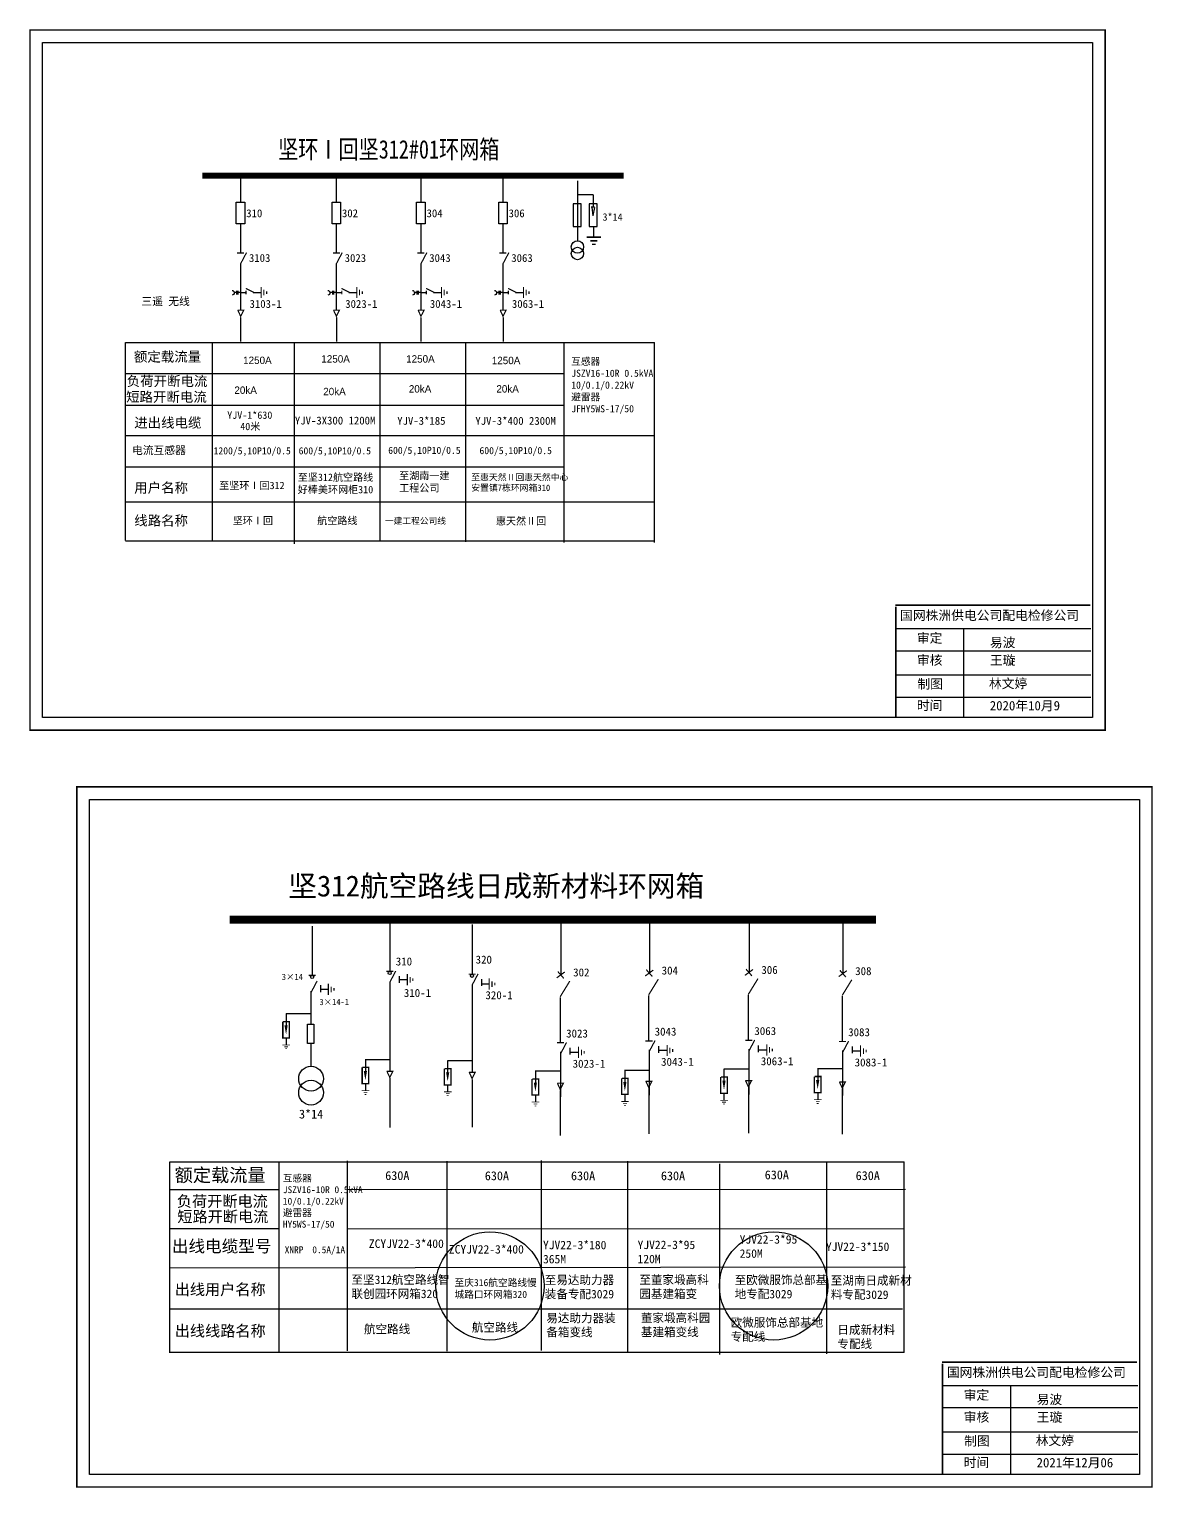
# Model space of a CAD drawing. Extents: x 125 to 1015, y -489 to 77.
# Drawn here: x 729.6 to 1014.6, y -293.9 to 76.1 of the extents above; entities that cross this region are included whole.
import ezdxf

# ---------------------------------------------------------------- set-up
doc = ezdxf.new("R2010")
doc.units = 0
doc.header["$LTSCALE"] = 0.774411
doc.linetypes.add('ACAD_ISO02W100', pattern=[15, 12, -3])
doc.linetypes.add('CENTER', pattern=[50.8, 31.75, -6.35, 6.35, -6.35])
doc.layers.get('0').update_dxf_attribs({"linetype": 'CONTINUOUS'})
doc.layers.add('1', color=7, linetype='CONTINUOUS')
doc.styles.add('_txtstyle_1.50_0_0', font='simsun.ttc', dxfattribs={"height": 1.5})
doc.styles.add('HZ', font='simkai.ttf')
doc.styles.add('hztxt_txtstyle_2.70_0_0', font='simkai.ttf', dxfattribs={"height": 2.7})
doc.styles.add('KaiTi_txtstyle_3.00_0_0', font='simkai.ttf', dxfattribs={"height": 3})
doc.styles.add('ST', font='', dxfattribs={"width": 0.8})
doc.styles.get("Standard").update_dxf_attribs({"font": '', "height": 2.5})
doc.styles.add('字体', font='simkai_0.ttf', dxfattribs={"height": 2.5})
doc.styles.add('宋体_txtstyle_0.00_0_0', font='')
doc.styles.add('宋体_txtstyle_1.66_0_0', font='', dxfattribs={"height": 1.660174})
doc.styles.add('宋体_txtstyle_3.72_0_0', font='', dxfattribs={"height": 3.723362})
doc.styles.get('ST').set_extended_font_data('SimSun')
doc.styles.get('Standard').set_extended_font_data('SimSun')
doc.styles.get('宋体_txtstyle_0.00_0_0').set_extended_font_data('宋体')
doc.styles.get('宋体_txtstyle_1.66_0_0').set_extended_font_data('宋体')
doc.styles.get('宋体_txtstyle_3.72_0_0').set_extended_font_data('宋体')

# ---------------------------------------------------------------- blocks, each defined once
blk = doc.blocks.new('JD')
for points in [[(-2, 0.2), (-2, -0.2), (2, 0.2), (2, -0.2)], [(1, -1.2), (1, -0.8), (-1, -1.2), (-1, -0.8)], [(-0.5, -1.8), (-0.5, -2.2), (0.5, -1.8), (0.5, -2.2)]]:
    blk.add_trace(points)

msp = doc.modelspace()

# ---------------------------------------------------------------- linework, layer by layer
at = {"color": 0}
for p, q in [((783.23, 38.28), (783.23, 32.24)), ((807.51, 38.28), (807.51, 32.24)), ((828.97, 38.28), (828.97, 32.24)), ((849.78, 38.28), (849.78, 32.24)), ((783.23, 26.74), (783.23, 19.56)), ((807.51, 26.74), (807.51, 19.56)), ((828.97, 26.74), (828.97, 19.56)), ((849.78, 26.74), (849.78, 19.56)), ((872.74, 25.83), (872.74, 23.37)), ((783.23, 16.63), (783.23, 4.91)), ((807.51, 16.63), (807.51, 4.91)), ((828.97, 16.63), (828.97, 4.91)), ((849.78, 16.63), (849.78, 4.91)), ((786.4, 9.35), (788.41, 9.35)), ((810.68, 9.35), (812.69, 9.35)), ((832.14, 9.35), (834.14, 9.35)), ((852.95, 9.35), (854.95, 9.35)), ((754.06, -34.95), (865.04, -34.95)), ((801.38, -151.42), (801.38, -163.84)), ((821.06, -150.42), (821.06, -162.84)), ((841.94, -151), (841.94, -163.55)), ((864.47, -150.05), (864.47, -163.91)), ((886.91, -149.57), (886.91, -163.43)), ((912.2, -149.42), (912.2, -163.28)), ((936, -149.72), (936, -163.58)), ((821.06, -165.61), (821.06, -188.17)), ((823.57, -164.94), (825.48, -164.94)), ((841.94, -166.31), (841.94, -188.25)), ((844.35, -166.04), (846.26, -166.04)), ((801.06, -167.93), (801.06, -176.24)), ((803.55, -167.41), (805.46, -167.41)), ((864.25, -169.47), (864.25, -180.93)), ((886.69, -168.99), (886.69, -180.45)), ((911.98, -168.84), (911.98, -180.3)), ((935.78, -169.14), (935.78, -180.6)), ((794.76, -173.55), (794.76, -176.63)), ((794.79, -173.58), (801.07, -173.58)), ((794.76, -179.86), (794.76, -181.45)), ((801.06, -181.18), (801.06, -186.97)), ((864.39, -183.27), (864.39, -194.73)), ((867.02, -183.38), (868.93, -183.38)), ((886.83, -182.8), (886.83, -194.25)), ((889.46, -182.9), (891.37, -182.9)), ((912.12, -182.65), (912.12, -194.1)), ((914.75, -182.75), (916.66, -182.75)), ((935.92, -182.94), (935.92, -194.4)), ((938.55, -183.05), (940.46, -183.05)), ((814.88, -185.16), (814.88, -188.24)), ((814.92, -185.2), (821.2, -185.2)), ((835.75, -185.46), (835.75, -188.54)), ((835.79, -185.5), (842.07, -185.5)), ((858, -188.05), (858, -191.13)), ((858.03, -188.09), (864.31, -188.09)), ((880.7, -187.9), (880.7, -190.98)), ((880.73, -187.94), (887.01, -187.94)), ((905.84, -187.6), (905.84, -190.68)), ((905.87, -187.63), (912.15, -187.63)), ((929.6, -187.44), (929.6, -190.52)), ((929.64, -187.48), (935.92, -187.48)), ((814.88, -191.47), (814.88, -193.07)), ((821.07, -190), (821.07, -202.47)), ((835.75, -191.78), (835.75, -193.37)), ((841.95, -190.33), (841.95, -202.39)), ((858, -194.37), (858, -195.96)), ((864.31, -193.08), (864.31, -204.53)), ((880.7, -194.22), (880.7, -195.81)), ((886.75, -192.6), (886.75, -204.05)), ((905.84, -193.91), (905.84, -195.5)), ((912.04, -192.45), (912.04, -203.91)), ((929.6, -193.76), (929.6, -195.35)), ((935.84, -192.75), (935.84, -204.2)), ((859.43, -210.86), (859.43, -259.04)), ((765.3, -259.61), (765.31, -211.17)), ((765.31, -211.17), (951.52, -211.17)), ((792.96, -211.4), (792.96, -259.58)), ((810.25, -210.94), (810.25, -259.13)), ((835.57, -211.02), (835.57, -259.2)), ((881.35, -211), (881.35, -259.41)), ((904.71, -211.66), (904.71, -260.07)), ((931.87, -211.47), (931.87, -259.87)), ((951.46, -211.17), (951.46, -259.57)), ((765.34, -218.21), (792.96, -218.2)), ((765.39, -228.13), (793.08, -228.13)), ((810.25, -228.14), (951.52, -228.18)), ((951.91, -237.95), (765.34, -238.13)), ((951.14, -248.6), (765.3, -248.58)), ((951.52, -259.57), (765.31, -259.59))]:
    msp.add_line(p, q, dxfattribs=at)
at = {"color": 0, "linetype": 'Continuous'}
for p, q in [((868.67, 37.63), (868.67, 22.5)), ((872.66, 34.11), (868.67, 34.11)), ((872.66, 34.11), (872.65, 31)), ((873.02, 30.94), (872.16, 30.94)), ((872.28, 30.94), (872.53, 28.72)), ((873.02, 30.87), (872.53, 28.84)), ((754.06, -3.37), (888.18, -3.37)), ((754.06, -53.57), (754.06, -3.37)), ((776.01, -3.54), (776.01, -53.57)), ((796.85, -3.41), (796.85, -54.41)), ((818.53, -3.41), (818.53, -53.74)), ((840.25, -3.46), (840.25, -53.91)), ((865.23, -3.37), (865.23, -54.08)), ((888.14, -3.37), (888.14, -54.08)), ((754.07, -11.25), (865.04, -11.25)), ((754.07, -19.25), (865.04, -19.25)), ((754.07, -26.94), (888.18, -26.94)), ((888.18, -43.86), (754.06, -43.86)), ((888.18, -53.78), (754.06, -53.78))]:
    msp.add_line(p, q, dxfattribs=at)
at = {"color": 0, "linetype": 'ACAD_ISO02W100'}
for p, q in [((783.33, 9.31), (784.65, 9.31)), ((807.61, 9.31), (808.93, 9.31)), ((829.07, 9.31), (830.38, 9.31)), ((849.88, 9.31), (851.19, 9.31))]:
    msp.add_line(p, q, dxfattribs=at)
at = {"color": 0, "linetype": 'CENTER'}
for p, q in [((783.24, 2.95), (783.24, -3.08)), ((807.52, 2.95), (807.52, -3.08)), ((828.97, 2.95), (828.97, -3.08)), ((849.79, 2.95), (849.79, -3.08))]:
    msp.add_line(p, q, dxfattribs=at)
at = {"color": 7, "linetype": 'Continuous'}
for p, q in [((949.45, -75.91), (998.9, -75.91)), ((966.62, -75.87), (966.62, -98.38)), ((949.45, -81.54), (998.9, -81.54)), ((949.45, -87.68), (998.9, -87.68)), ((949.45, -93.32), (998.9, -93.32)), ((961.32, -267.9), (1010.77, -267.9)), ((978.49, -267.87), (978.48, -290.37)), ((961.32, -273.53), (1010.77, -273.53)), ((961.32, -279.68), (1010.77, -279.68)), ((961.32, -285.31), (1010.77, -285.31))]:
    msp.add_line(p, q, dxfattribs=at)
at = {"color": 0, "ltscale": 0.91161}
msp.add_line((810.25, -218.2), (951.91, -218.15), dxfattribs=at)
at = {"color": 7, "linetype": 'Continuous', "const_width": 0.396}
for points in [[(729.8, 75.9), (1002.55, 75.9), (1002.55, -101.69), (729.8, -101.69)], [(741.67, -116.09), (1014.41, -116.09), (1014.41, -293.68), (741.67, -293.68)]]:
    msp.add_lwpolyline(points, close=True, dxfattribs=at)
at = {"color": 7, "linetype": 'Continuous'}
for points in [[(733.01, 72.69), (999.34, 72.69), (999.34, -98.48), (733.01, -98.48)], [(744.87, -119.3), (1011.21, -119.3), (1011.21, -290.47), (744.87, -290.47)]]:
    msp.add_lwpolyline(points, close=True, dxfattribs=at)
at = {"color": 0, "linetype": 'Continuous'}
for points in [[(782.14, 32.24), (784.32, 32.24), (784.32, 26.74), (782.14, 26.74)], [(806.42, 32.24), (808.6, 32.24), (808.6, 26.74), (806.42, 26.74)], [(827.88, 32.24), (830.05, 32.24), (830.05, 26.74), (827.88, 26.74)], [(848.69, 32.24), (850.86, 32.24), (850.86, 26.74), (848.69, 26.74)], [(869.62, 31.78), (867.6, 31.78), (867.6, 26.02), (869.62, 26.02)], [(873.63, 31.78), (871.61, 31.78), (871.61, 26.02), (873.63, 26.02)], [(800.2, -176.24), (801.83, -176.24), (801.83, -181.18), (800.2, -181.18)]]:
    msp.add_lwpolyline(points, close=True, dxfattribs=at)
at = {"color": 0}
for points, const_width in [([(782.35, 19.35), (784.12, 19.35)], 0.3), ([(783.23, 16.59), (784.73, 19.43)], 0.3), ([(806.63, 19.35), (808.4, 19.35)], 0.3), ([(807.51, 16.59), (809.01, 19.43)], 0.3), ([(828.08, 19.35), (829.85, 19.35)], 0.3), ([(828.97, 16.59), (830.47, 19.43)], 0.3), ([(848.89, 19.35), (850.66, 19.35)], 0.3), ([(849.78, 16.59), (851.28, 19.43)], 0.3), ([(784.54, 10.34), (786.54, 9.35)], 0.3), ([(784.62, 9.81), (784.62, 8.88)], 0.3), ([(808.82, 10.34), (810.82, 9.35)], 0.3), ([(808.9, 9.81), (808.9, 8.88)], 0.3), ([(830.27, 10.34), (832.27, 9.35)], 0.3), ([(830.35, 9.81), (830.35, 8.88)], 0.3), ([(851.09, 10.34), (853.09, 9.35)], 0.3), ([(851.16, 9.81), (851.16, 8.88)], 0.3), ([(782.49, 4.83), (784.02, 4.83), (783.24, 3.28), (782.51, 4.85)], 0.3), ([(806.77, 4.83), (808.3, 4.83), (807.52, 3.28), (806.79, 4.85)], 0.3), ([(828.23, 4.83), (829.76, 4.83), (828.97, 3.28), (828.25, 4.85)], 0.3), ([(849.04, 4.83), (850.57, 4.83), (849.79, 3.28), (849.06, 4.85)], 0.3), ([(780.48, -149.73), (944.36, -149.73)], 2.03), ([(820.16, -162.88), (821.95, -162.88)], 0.304), ([(821.06, -165.69), (822.58, -162.8)], 0.304), ([(863.69, -162.93), (865.21, -164.67)], 0.304), ([(885.85, -164.06), (887.89, -162.56)], 0.304), ([(886.13, -162.45), (887.66, -164.19)], 0.304), ([(911.14, -163.91), (913.18, -162.41)], 0.304), ([(911.42, -162.3), (912.94, -164.05)], 0.304), ([(934.94, -164.21), (936.98, -162.71)], 0.304), ([(935.22, -162.6), (936.75, -164.34)], 0.304), ([(800.49, -163.88), (802.28, -163.88)], 0.304), ([(801.12, -168.21), (802.64, -165.32)], 0.304), ([(841.04, -163.58), (842.84, -163.58)], 0.304), ([(841.94, -166.39), (843.46, -163.51)], 0.304), ([(863.41, -164.54), (865.44, -163.03)], 0.304), ([(864.29, -169.32), (866.73, -165.34)], 0.304), ([(886.73, -168.85), (889.18, -164.86)], 0.304), ([(912.02, -168.7), (914.46, -164.72)], 0.304), ([(935.82, -168.99), (938.26, -165.01)], 0.304), ([(793.94, -175.65), (793.94, -179.76), (795.58, -179.76), (795.58, -175.65), (793.99, -175.65)], 0.347), ([(863.48, -180.99), (865.28, -180.99)], 0.304), ([(864.38, -183.8), (865.9, -180.92)], 0.304), ([(885.93, -180.52), (887.72, -180.52)], 0.304), ([(886.82, -183.32), (888.35, -180.44)], 0.304), ([(911.22, -180.37), (913.01, -180.37)], 0.304), ([(912.11, -183.18), (913.64, -180.29)], 0.304), ([(935.02, -180.67), (936.81, -180.67)], 0.304), ([(935.91, -183.47), (937.44, -180.59)], 0.304), ([(814.06, -187.26), (814.06, -191.37), (815.7, -191.37), (815.7, -187.26), (814.11, -187.26)], 0.347), ([(820.31, -188.22), (821.86, -188.22), (821.07, -189.79), (820.33, -188.19)], 0.304), ([(834.93, -187.57), (834.93, -191.68), (836.57, -191.68), (836.57, -187.57), (834.98, -187.57)], 0.347), ([(841.19, -188.5), (842.74, -188.5), (841.95, -190.07), (841.21, -188.47)], 0.304), ([(857.17, -190.16), (857.17, -194.27), (858.82, -194.27), (858.82, -190.16), (857.23, -190.16)], 0.347), ([(863.55, -191.25), (865.1, -191.25), (864.31, -192.82), (863.57, -191.22)], 0.304), ([(879.88, -190.01), (879.88, -194.11), (881.52, -194.11), (881.52, -190.01), (879.93, -190.01)], 0.347), ([(885.99, -190.77), (887.54, -190.77), (886.75, -192.34), (886.01, -190.74)], 0.304), ([(905.01, -189.7), (905.01, -193.81), (906.66, -193.81), (906.66, -189.7), (905.07, -189.7)], 0.347), ([(911.28, -190.62), (912.83, -190.62), (912.04, -192.19), (911.3, -190.59)], 0.304), ([(928.78, -189.55), (928.78, -193.66), (930.43, -193.66), (930.43, -189.55), (928.83, -189.55)], 0.347), ([(935.08, -190.92), (936.63, -190.92), (935.84, -192.49), (935.1, -190.89)], 0.304)]:
    msp.add_lwpolyline(points, dxfattribs=dict(at, const_width=const_width))
for points, format in [([(781.05, 9.84, -0.877934), (781.08, 8.62)], "xyb"), ([(805.33, 9.84, -0.877934), (805.36, 8.62)], "xyb"), ([(826.79, 9.84, -0.877934), (826.81, 8.62)], "xyb"), ([(847.6, 9.84, -0.877934), (847.62, 8.62)], "xyb"), ([(794.76, -176.58, 0.81, 0, 0), (794.76, -178.89, 0, 0, 0)], "xyseb"), ([(814.88, -188.19, 0.81, 0, 0), (814.88, -190.5, 0, 0, 0)], "xyseb"), ([(835.75, -188.49, 0.81, 0, 0), (835.75, -190.8, 0, 0, 0)], "xyseb"), ([(858, -191.08, 0.81, 0, 0), (858, -193.39, 0, 0, 0)], "xyseb"), ([(880.7, -190.93, 0.81, 0, 0), (880.7, -193.24, 0, 0, 0)], "xyseb"), ([(905.84, -190.63, 0.81, 0, 0), (905.84, -192.94, 0, 0, 0)], "xyseb"), ([(929.6, -190.47, 0.81, 0, 0), (929.6, -192.78, 0, 0, 0)], "xyseb")]:
    msp.add_lwpolyline(points, format=format, dxfattribs=at)
for points in [[(782.22, 9.32), (781.59, 9.32)], [(782.22, 9.74), (782.22, 8.83)], [(782.5, 9.74), (782.5, 8.83)], [(783.23, 9.32), (782.5, 9.32)], [(806.5, 9.32), (805.87, 9.32)], [(806.5, 9.74), (806.5, 8.83)], [(806.78, 9.74), (806.78, 8.83)], [(807.51, 9.32), (806.78, 9.32)], [(827.96, 9.32), (827.33, 9.32)], [(827.96, 9.74), (827.96, 8.83)], [(828.24, 9.74), (828.24, 8.83)], [(828.96, 9.32), (828.24, 9.32)], [(848.77, 9.32), (848.14, 9.32)], [(848.77, 9.74), (848.77, 8.83)], [(849.05, 9.74), (849.05, 8.83)], [(849.77, 9.32), (849.05, 9.32)], [(803.47, -166.42), (803.47, -168.12)], [(823.49, -164.12), (823.49, -165.81)], [(844.33, -164.88), (844.33, -166.58)], [(866.77, -182.29), (866.77, -183.99)], [(889.22, -181.82), (889.22, -183.51)], [(914.5, -181.67), (914.5, -183.36)], [(938.31, -181.97), (938.31, -183.66)]]:
    msp.add_lwpolyline(points, dxfattribs=at)
at = {"color": 7, "linetype": 'Continuous', "const_width": 0.396}
for points in [[(949.29, -70.01), (998.74, -70.01)], [(949.41, -70.41), (949.42, -98.29)], [(961.16, -262), (1010.61, -262)], [(961.28, -262.41), (961.29, -290.28)]]:
    msp.add_lwpolyline(points, dxfattribs=at)
at = {"color": 0, "linetype": 'Continuous'}
for centre, radius in [((868.67, 20.85), 1.57), ((868.67, 19.2), 1.57), ((801.1, -190.11), 3.14), ((801.1, -193.64), 3.14)]:
    msp.add_circle(centre, radius, dxfattribs=at)
at = {"color": 0}
for centre in [(801.38, -164.31), (821.06, -163.31), (841.94, -164.01)]:
    msp.add_circle(centre, 0.39, dxfattribs=at)
at = {"color": 1, "linetype": 'Continuous'}
for centre in [(846.48, -242.68), (918.43, -242.68)]:
    msp.add_circle(centre, 13.72, dxfattribs=at)
at = {"color": 0}
for points in [[(874.63, 23.52), (874.63, 23.15), (870.99, 23.52), (870.99, 23.15)], [(871.9, 22.24), (871.9, 22.61), (873.72, 22.24), (873.72, 22.61)], [(873.27, 21.7), (873.27, 21.33), (872.35, 21.7), (872.35, 21.33)]]:
    msp.add_trace(points, dxfattribs=at)
at = {"layer": '1', "color": 0, "const_width": 1.56}
msp.add_lwpolyline([(773.5, 38.92), (880.41, 38.92)], dxfattribs=at)

# ---------------------------------------------------------------- block references
at = {"color": 0, "rotation": 90}
for p, xscale, yscale, zscale in [((788.43, 9.29), 0.6999999999999886, 0.6999999999999886, 0.7), ((812.71, 9.29), 0.6999999999999886, 0.6999999999999886, 0.7), ((834.17, 9.29), 0.6999999999999886, 0.6999999999999886, 0.7), ((854.98, 9.29), 0.6999999999999886, 0.6999999999999886, 0.7), ((805.49, -167.46), 0.7103155752426886, 0.7103155752426886, 0.7103155752423995), ((825.51, -165), 0.7103155752426886, 0.7103155752426886, 0.7103155752423995), ((846.29, -166.1), 0.7103155752426886, 0.7103155752426886, 0.7103155752423995), ((868.96, -183.43), 0.7103155752426886, 0.7103155752426886, 0.7103155752423995), ((891.4, -182.96), 0.7103155752426886, 0.7103155752426886, 0.7103155752423995), ((916.69, -182.81), 0.7103155752426886, 0.7103155752426886, 0.7103155752423995), ((940.49, -183.1), 0.7103155752426886, 0.7103155752426886, 0.7103155752423995)]:
    msp.add_blockref('JD', p, dxfattribs=dict(at, xscale=xscale, yscale=yscale, zscale=zscale))
at = {"color": 0, "xscale": 0.4860206259721167, "yscale": 0.4860206259726283, "zscale": 0.4860206259814268}
for p in [(794.79, -181.53), (814.91, -193.14), (835.78, -193.44), (858.02, -196.03), (880.73, -195.88), (905.86, -195.58), (929.63, -195.42)]:
    msp.add_blockref('JD', p, dxfattribs=at)

# ---------------------------------------------------------------- texts
at = {"color": 0}
for s, height, p in [('310', 2, (784.65, 28.4)), ('302', 2, (808.93, 28.4)), ('304', 2, (830.39, 28.4)), ('306', 2, (851.2, 28.4)), ('3*14', 1.875, (875.03, 27.52)), ('3103', 2, (785.34, 17.06)), ('3023', 2, (809.62, 17.06)), ('3043', 2, (831.07, 17.06)), ('3063', 2, (851.88, 17.06)), ('3103-1', 2, (785.49, 5.41)), ('3023-1', 2, (809.77, 5.41)), ('3043-1', 2, (831.23, 5.41)), ('3063-1', 2, (852.04, 5.41)), ('YJV-3X300 1200M', 2, (797, -24.17)), ('YJV-3*185', 2, (822.96, -24.24)), ('YJV-3*400 2300M', 2, (842.77, -24.25)), ('320', 2.029, (842.84, -160.91)), ('310', 2.029, (822.59, -161.39)), ('302', 2.029, (867.58, -164.16)), ('304', 2.029, (890.03, -163.68)), ('306', 2.029, (915.32, -163.53)), ('308', 2.029, (939.12, -163.83)), ('310-1', 2.029, (824.63, -169.37)), ('320-1', 2.029, (845.33, -169.94)), ('3043', 2.029, (888.25, -179.18)), ('3063', 2.029, (913.54, -179.03)), ('3083', 2.029, (937.34, -179.33)), ('3023', 2.029, (865.8, -179.66)), ('3043-1', 2.029, (889.89, -186.84)), ('3063-1', 2.029, (915.18, -186.69)), ('3083-1', 2.029, (938.98, -186.99)), ('3023-1', 2.029, (867.45, -187.32)), ('3*14', 2.255, (798.04, -200.21)), ('630A', 2.255, (819.91, -215.8)), ('630A', 2.255, (845.17, -215.86)), ('630A', 2.255, (867.03, -215.86)), ('630A', 2.255, (889.84, -215.86)), ('630A', 2.255, (916.17, -215.62)), ('630A', 2.255, (939.24, -215.82))]:
    msp.add_text(s, height=height, dxfattribs=at).set_placement(p)
at = {"color": 0, "linetype": 'Continuous'}
for s, p in [('额定载流量', (756.17, -8.23)), ('负荷开断电流', (754.34, -14.42)), ('短路开断电流', (754.18, -18.41)), ('进出线电缆', (756.24, -24.96)), ('用户名称', (756.24, -41.47)), ('线路名称', (756.24, -49.78))]:
    msp.add_text(s, height=2.5, dxfattribs=at).set_placement(p)
at = {"color": 0, "style": 'HZ'}
for s, height, p in [('3×14', 1.573, (793.68, -165.06)), ('3×14-1', 1.573, (803.22, -171.44)), ('额定载流量', 3.382, (766.51, -216.25)), ('负荷开断电流', 2.819, (767.05, -222.6)), ('短路开断电流', 2.819, (767.18, -226.5)), ('出线电缆型号', 3.084, (765.8, -234.12)), ('出线用户名称', 2.819, (766.51, -244.97)), ('出线线路名称', 2.819, (766.52, -255.47))]:
    msp.add_text(s, height=height, dxfattribs=at).set_placement(p)
for s, p in [('XNRP', (794.41, -234.38)), ('0.5A/1A', (801.41, -234.37))]:
    msp.add_text(s, height=1.749).set_placement(p)
at = {"color": 0, "linetype": 'Continuous', "attachment_point": 1}
for s, insert, char_height, width, style in [('{\\fSimSun|b0|i0|c134|p2;三遥 无线}', (758.07, 8.06), 2, 32.2427, 'hztxt_txtstyle_2.70_0_0'), ('{\\f\uffbfﾬￌﾣﾤ_GB2312|b0|i0|c134|p49;1250A}', (783.87, -6.95), 1.8715, 14.7835, '字体'), ('{\\f\uffbfﾬￌﾣﾤ_GB2312|b0|i0|c134|p49;1250A}', (803.7, -6.6), 1.8715, 14.7835, '字体'), ('{\\f\uffbfﾬￌﾣﾤ_GB2312|b0|i0|c134|p49;1250A}', (825.22, -6.6), 1.8715, 14.7835, '字体'), ('{\\f\uffbfﾬￌﾣﾤ_GB2312|b0|i0|c134|p49;1250A}', (846.94, -7), 1.8715, 14.7835, '字体'), ('\\A1;{\\fSimSun|b0|i0|c134|p2;互感器\\PJSZV16-10R 0.5kVA\\P10/0.1/0.22kV\\P避雷器\\PJFHY5WS-17/50}', (867.09, -7.27), 1.8, 33.191, 'hztxt_txtstyle_2.70_0_0'), ('{\\f\uffbfﾬￌﾣﾤ_GB2312|b0|i0|c134|p49;20kA}', (781.65, -14.53), 1.8715, 14.7835, '字体'), ('{\\f\uffbfﾬￌﾣﾤ_GB2312|b0|i0|c134|p49;20kA}', (804.19, -14.87), 1.8715, 14.7835, '字体'), ('{\\f\uffbfﾬￌﾣﾤ_GB2312|b0|i0|c134|p49;20kA}', (825.9, -14.2), 1.8715, 14.7835, '字体'), ('{\\f\uffbfﾬￌﾣﾤ_GB2312|b0|i0|c134|p49;20kA}', (848.1, -14.2), 1.8715, 14.7835, '字体'), ('YJV-1*630', (779.83, -20.86), 1.872, 26.9943, '字体'), ('40{\\fSimSun|b0|i0|c134|p2;米}', (783.13, -23.73), 1.8715, 10.0239, '字体'), ('{\\fSimSun|b0|i0|c134|p2;电流互感器}', (755.7, -29.7), 2, 32.2427, 'hztxt_txtstyle_2.70_0_0'), ('\\A1;{\\fSimSun|b0|i0|c134|p2;1200/5,10P10/0.5}', (776.37, -29.94), 1.8, 33.191, 'hztxt_txtstyle_2.70_0_0'), ('\\A1;{\\fSimSun|b0|i0|c134|p2;600/5,10P10/0.5}', (797.95, -29.95), 1.8, 33.191, 'hztxt_txtstyle_2.70_0_0'), ('\\A1;{\\fSimSun|b0|i0|c134|p2;600/5,10P10/0.5}', (820.67, -29.82), 1.8, 33.191, 'hztxt_txtstyle_2.70_0_0'), ('\\A1;{\\fSimSun|b0|i0|c134|p2;600/5,10P10/0.5}', (843.82, -29.89), 1.8, 33.191, 'hztxt_txtstyle_2.70_0_0'), ('\\pt20.8;{\\fSimSun|b0|i0|c134|p2;至坚312航空路线好棒美环网柜}310', (797.73, -36.62), 1.8715, 20.5579, '字体'), ('至湖南一建工程公司', (823.44, -36.21), 1.872, 13.3959, '字体'), ('{\\fSimSun|b0|i0|c134|p2;至惠天然Ⅱ回惠天然中心安置镇}7{\\fSimSun|b0|i0|c134|p2;栋环网箱}310', (841.73, -36.75), 1.6, 25.8292, '字体'), ('至坚环Ⅰ回312', (777.81, -38.69), 1.872, 19.8125, '字体'), ('坚环Ⅰ回', (781.24, -47.62), 1.872, 19.8125, '字体'), ('{\\fSimSun|b0|i0|c134|p2;\\C256;航空路线}', (802.65, -47.62), 1.8715, 19.8125, '字体'), ('{\\fSimSun|b0|i0|c134|p2;\\C256;一建工程公司线}', (819.83, -47.82), 1.5818, 21.8237, '字体'), ('{\\fSimSun|b0|i0|c134|p2;惠天然Ⅱ回}', (847.99, -47.72), 1.8715, 19.8125, '字体')]:
    msp.add_mtext(s, dxfattribs=dict(at, insert=insert, char_height=char_height, width=width, style=style))
at = {"color": 7, "linetype": 'Continuous', "attachment_point": 1}
for s, insert, char_height, width, style in [('国网株洲供电公司配电检修公司', (950.49, -71.39), 2.3788, 65.0342, '宋体_txtstyle_1.66_0_0'), ('\\f\uffbfﾬￌﾣﾤ_GB2312|b0|i0|c134|p49;审定', (954.76, -77.14), 2.3788, 18.6033, '宋体_txtstyle_0.00_0_0'), ('易波', (973.28, -78.27), 2.379, 18.6033, '宋体_txtstyle_1.66_0_0'), ('\\f\uffbfﾬￌﾣﾤ_GB2312|b0|i0|c134|p49;审核', (954.76, -82.75), 2.3788, 18.6033, '宋体_txtstyle_0.00_0_0'), ('王璇', (973.28, -82.75), 2.379, 18.6033, '宋体_txtstyle_1.66_0_0'), ('\\f\uffbfﾬￌﾣﾤ_GB2312|b0|i0|c134|p49;制图', (954.89, -88.79), 2.3788, 18.6033, '宋体_txtstyle_0.00_0_0'), ('林文婷', (973.03, -88.68), 2.379, 18.6033, '宋体_txtstyle_1.66_0_0'), ('\\f\uffbfﾬￌﾣﾤ_GB2312|b0|i0|c134|p49;时间', (954.76, -94.24), 2.3788, 18.6033, '宋体_txtstyle_0.00_0_0'), ('2020年10月9', (973.26, -94.3), 2.379, 18.6033, '宋体_txtstyle_1.66_0_0'), ('坚312航空路线日成新材料环网箱', (795.32, -138.55), 5.335, 158.2408, '宋体_txtstyle_3.72_0_0'), ('国网株洲供电公司配电检修公司', (962.36, -263.39), 2.3788, 65.0342, '宋体_txtstyle_1.66_0_0'), ('\\f\uffbfﾬￌﾣﾤ_GB2312|b0|i0|c134|p49;审定', (966.63, -269.14), 2.3788, 18.6033, '宋体_txtstyle_0.00_0_0'), ('易波', (985.14, -270.27), 2.379, 18.6033, '宋体_txtstyle_1.66_0_0'), ('\\f\uffbfﾬￌﾣﾤ_GB2312|b0|i0|c134|p49;审核', (966.63, -274.74), 2.3788, 18.6033, '宋体_txtstyle_0.00_0_0'), ('王璇', (985.14, -274.75), 2.379, 18.6033, '宋体_txtstyle_1.66_0_0'), ('\\f\uffbfﾬￌﾣﾤ_GB2312|b0|i0|c134|p49;制图', (966.76, -280.78), 2.3788, 18.6033, '宋体_txtstyle_0.00_0_0'), ('林文婷', (984.9, -280.68), 2.379, 18.6033, '宋体_txtstyle_1.66_0_0'), ('\\f\uffbfﾬￌﾣﾤ_GB2312|b0|i0|c134|p49;时间', (966.63, -286.24), 2.3788, 18.6033, '宋体_txtstyle_0.00_0_0'), ('2021年12月06', (985.13, -286.3), 2.379, 20.6061, '宋体_txtstyle_1.66_0_0')]:
    msp.add_mtext(s, dxfattribs=dict(at, insert=insert, char_height=char_height, width=width, style=style))
at = {"linetype": 'Continuous', "attachment_point": 1}
for s, insert, char_height, width, style in [('\\A1;{\\fSimSun|b0|i0|c134|p2;互感器\\PJSZV16-10R 0.5kVA\\P10/0.1/0.22kV\\P避雷器\\PHY5WS-17/50}', (793.95, -214.47), 1.7494, 19.3546, 'KaiTi_txtstyle_3.00_0_0'), ('至易达助力器装备{\\fSimSun|b0|i0|c134|p2;\\C7;专配3029}', (860.38, -240.09), 2.1493, 18.7447, 'HZ'), ('至董家塅高科园基建箱变', (884.37, -240.04), 2.1493, 18.7447, 'HZ'), ('易达助力器装备箱变线', (860.78, -249.75), 2.149, 18.7447, 'HZ'), ('董家塅高科园基建箱变线', (884.77, -249.71), 2.1493, 18.7447, 'HZ'), ('日成新材料专配线', (934.61, -252.72), 2.149, 15.3534, 'HZ')]:
    msp.add_mtext(s, dxfattribs=dict(at, insert=insert, char_height=char_height, width=width, style=style))
at = {"color": 7, "linetype": 'Continuous', "lineweight": 0, "ltscale": 0.760054, "attachment_point": 1, "style": '_txtstyle_1.50_0_0'}
for s, insert, char_height, width in [('{\\fSimSun|b0|i0|c134|p2;ZCYJV22-3*400}', (815.77, -230.87), 2.1493, 25.4796), ('{\\fSimSun|b0|i0|c134|p2;ZCYJV22-3*400}', (836.07, -232.31), 2.1493, 25.4796), ('{\\fSimSun|b0|i0|c134|p2;YJV22-3*180\\P365M}', (859.93, -231.21), 2.1493, 12.7133), ('{\\fSimSun|b0|i0|c134|p2;YJV22-3*95\\P120M}', (883.92, -231.17), 2.1493, 12.7133), ('{\\fSimSun|b0|i0|c134|p2;YJV22-3*95\\P250M}', (909.81, -229.8), 2.1493, 12.7133), ('{\\fSimSun|b0|i0|c134|p2;YJV22-3*150}', (931.69, -231.65), 2.1493, 12.7133), ('{\\fSimSun|b0|i0|c134|p2;至坚312航空路线智联创园环网箱320}', (811.35, -240.02), 2.1493, 27.5303), ('{\\fSimSun|b0|i0|c134|p2;至欧微服饰总部基地专配3029}', (908.54, -240.08), 2.1493, 23.76), ('{\\fSimSun|b0|i0|c134|p2;至湖南日成新材料专配3029}', (932.93, -240.22), 2.1493, 20.8358), ('{\\fSimSun|b0|i0|c134|p2;至庆316航空路线慢城路口环网箱320}', (837.49, -240.92), 1.8, 22.1588), ('{\\fSimSun|b0|i0|c134|p2;欧微服饰总部基地专配线}', (907.53, -250.88), 2.1493, 23.76)]:
    msp.add_mtext(s, dxfattribs=dict(at, insert=insert, char_height=char_height, width=width))
at = {"color": 7, "linetype": 'Continuous', "lineweight": 0, "ltscale": 0.760054, "char_height": 2.1493, "attachment_point": 1, "style": '_txtstyle_1.50_0_0'}
for insert in [(814.53, -252.55), (841.88, -252.12)]:
    msp.add_mtext('{\\fSimSun|b0|i0|c134|p2;航空路线}', dxfattribs=dict(at, insert=insert))
at = {"layer": '1', "color": 0, "style": 'ST', "width": 0.8}
msp.add_text('坚环Ⅰ回坚312#01环网箱', height=4.68, dxfattribs=at).set_placement((792.74, 43.29))

doc.saveas('drawing.dxf')
